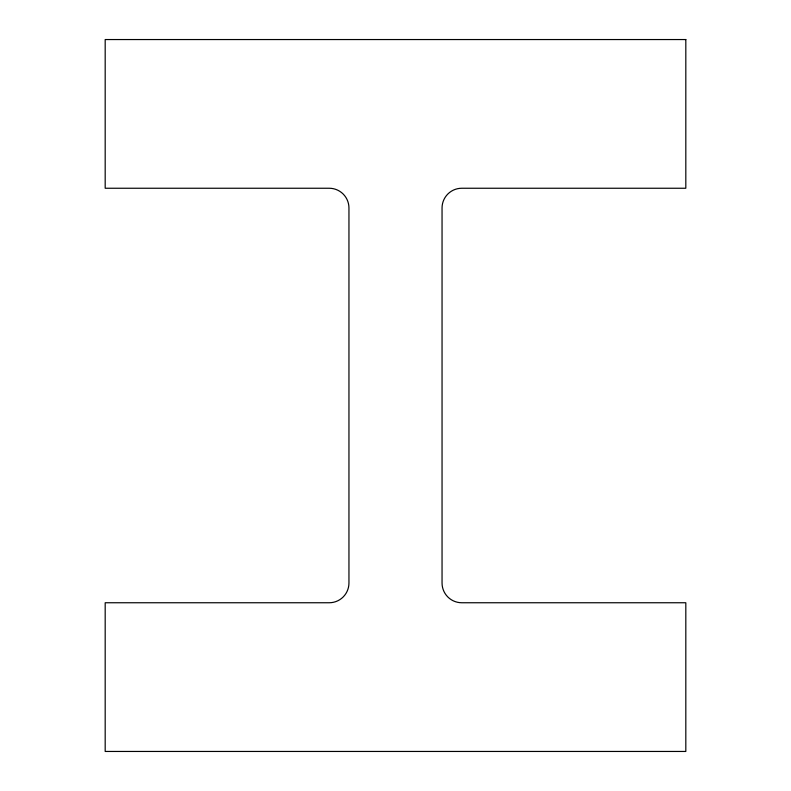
<?xml version="1.0" encoding="UTF-8"?>
<svg xmlns="http://www.w3.org/2000/svg" width="791" height="791" viewBox="0 0 791 791"><rect width="100%" height="100%" fill="white"/><g stroke="black" fill="none" stroke-linecap="round" stroke-linejoin="round"><path stroke-width="1.19" d="M685.817 39.55L105.183 39.55L105.183 188.248L329.214 188.248A19.735 19.735 0 0 1 348.95 207.984L348.95 583.016A19.735 19.735 0 0 1 329.214 602.752L105.183 602.752L105.183 751.45L685.817 751.45L685.817 602.752L461.786 602.752A19.735 19.735 0 0 1 442.05 583.016L442.05 207.984A19.735 19.735 0 0 1 461.786 188.248L685.817 188.248L685.817 39.55"/></g></svg>
